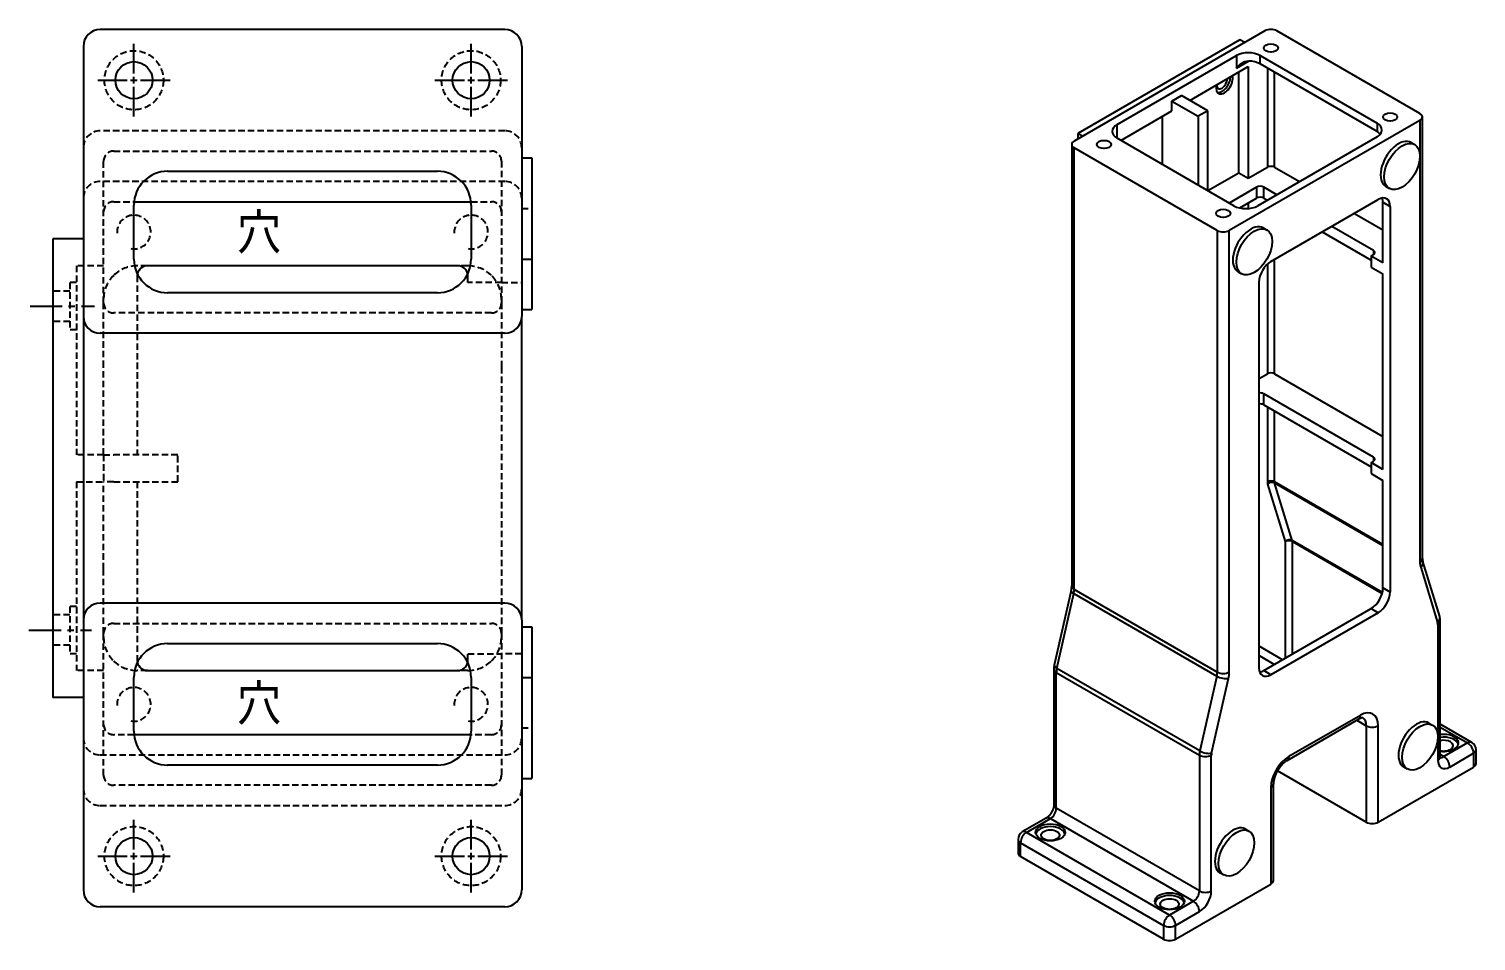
# Model space of a CAD drawing. Header units: millimetres. Extents: x 946 to 5662, y 744 to 2656.
# Drawn here: x 5233 to 5662.2, y 1117 to 1387.3 of the extents above; entities that cross this region are included whole.
import ezdxf

# ---------------------------------------------------------------- set-up
doc = ezdxf.new("R2010")
doc.units = ezdxf.units.MM
doc.header["$LTSCALE"] = 0.3
doc.linetypes.add('CENTER', pattern=[50.8, 31.75, -6.35, 6.35, -6.35])
doc.linetypes.add('HIDDEN', pattern=[9.525, 6.35, -3.175])
doc.layers.add('Culumn', color=1, linetype='Continuous')
doc.styles.get("Standard").update_dxf_attribs({"font": 'romans.shx', "bigfont": 'extfont.shx'})

msp = doc.modelspace()

# ---------------------------------------------------------------- linework, layer by layer
at = {"layer": 'Culumn'}
for p, q in [((5374.15, 1387.13), (5254.15, 1387.13)), ((5599.57, 1386.76), (5543, 1354.1)), ((5645.53, 1362.27), (5603.11, 1386.76)), ((5249.15, 1382.13), (5249.15, 1302.13)), ((5379.15, 1382.13), (5379.15, 1302.13)), ((5592.15, 1384.11), (5544.06, 1356.35)), ((5593.56, 1383.29), (5592.15, 1384.11)), ((5555.73, 1359), (5591.09, 1379.41)), ((5591.09, 1379.41), (5591.09, 1375.74)), ((5591.09, 1375.74), (5594.67, 1377.81)), ((5598.16, 1379.41), (5632.81, 1359.41)), ((5598.16, 1376.96), (5598.16, 1379.41)), ((5577.3, 1366.15), (5594.62, 1376.15)), ((5591.79, 1344.71), (5591.79, 1374.52)), ((5594.62, 1376.15), (5594.62, 1343.08)), ((5632.81, 1356.96), (5598.16, 1376.96)), ((5600.28, 1375.74), (5600.28, 1346.35)), ((5602.4, 1346.35), (5602.4, 1374.52)), ((5572, 1365.94), (5574.82, 1367.57)), ((5572, 1363.08), (5572, 1365.94)), ((5572, 1365.94), (5579.77, 1361.45)), ((5582.6, 1363.08), (5574.82, 1367.57)), ((5556.79, 1354.31), (5572, 1363.08)), ((5569.17, 1347.16), (5569.17, 1361.45)), ((5582.6, 1363.08), (5579.77, 1361.45)), ((5579.77, 1361.45), (5579.77, 1341.04)), ((5582.6, 1339.41), (5582.6, 1363.08)), ((5646.27, 1230.39), (5646.27, 1361.25)), ((5544.06, 1356.35), (5544.06, 1354.72)), ((5545.48, 1355.53), (5544.06, 1356.35)), ((5555.73, 1355.33), (5555.73, 1359)), ((5645.53, 1360.23), (5588.97, 1327.57)), ((5632.81, 1359.41), (5632.81, 1356.96)), ((5645.53, 1360.23), (5645.53, 1229.37)), ((5542.27, 1353.08), (5542.27, 1222.23)), ((5543, 1221.2), (5543, 1352.06)), ((5585.43, 1327.57), (5543, 1352.06)), ((5555.4, 1355.13), (5555.73, 1355.33)), ((5590.38, 1334.92), (5555.73, 1354.92)), ((5632.81, 1355.33), (5597.45, 1334.92)), ((5642.92, 1353.66), (5643.98, 1353.05)), ((5379.15, 1349.13), (5382.15, 1349.13)), ((5382.15, 1349.13), (5382.15, 1319.13)), ((5274.15, 1345.13), (5354.15, 1345.13)), ((5582.6, 1339.41), (5591.79, 1344.71)), ((5591.79, 1344.71), (5594.62, 1343.08)), ((5594.62, 1343.08), (5600.28, 1346.35)), ((5602.4, 1346.35), (5609.83, 1342.06)), ((5597.1, 1340.43), (5588.97, 1335.73)), ((5597.1, 1340.43), (5597.1, 1337.16)), ((5603.11, 1338.18), (5599.22, 1340.43)), ((5599.22, 1337.16), (5599.22, 1340.43)), ((5635.42, 1340.67), (5636.48, 1340.05)), ((5264.15, 1319.13), (5264.15, 1335.13)), ((5264.2, 1336.13), (5364.1, 1336.13)), ((5364.15, 1335.13), (5364.15, 1319.13)), ((5592.09, 1334.27), (5597.1, 1337.16)), ((5594.62, 1335.73), (5594.62, 1334.1)), ((5599.22, 1337.16), (5600.28, 1336.55)), ((5601.34, 1318.38), (5633.16, 1336.75)), ((5634.57, 1335.94), (5636.7, 1334.71)), ((5634.57, 1317.97), (5634.57, 1335.94)), ((5636.7, 1334.71), (5636.7, 1220.4)), ((5587.19, 1331.44), (5587.2, 1331.45)), ((5626.09, 1332.67), (5634.57, 1327.77)), ((5585.43, 1327.57), (5585.43, 1196.71)), ((5588.97, 1196.71), (5588.97, 1327.57)), ((5599.08, 1328.35), (5600.14, 1327.73)), ((5616.54, 1327.16), (5631.04, 1318.79)), ((5631.75, 1321.65), (5619.37, 1328.79)), ((5240.15, 1325.13), (5240.15, 1189.13)), ((5249.15, 1325.13), (5240.15, 1325.13)), ((5379.15, 1319.13), (5382.15, 1319.13)), ((5382.15, 1319.13), (5382.15, 1304.13)), ((5600.28, 1317.58), (5600.28, 1285.11)), ((5602.4, 1285.11), (5602.4, 1318.99)), ((5631.04, 1320.01), (5631.75, 1320.42)), ((5631.04, 1320.01), (5631.04, 1316.75)), ((5634.57, 1317.97), (5631.04, 1320.01)), ((5631.75, 1321.65), (5631.75, 1320.42)), ((5360.15, 1317.13), (5268.15, 1317.13)), ((5591.58, 1315.36), (5592.64, 1314.74)), ((5631.04, 1316.75), (5634.57, 1314.71)), ((5634.57, 1256.74), (5634.57, 1314.71)), ((5354.15, 1309.13), (5274.15, 1309.13)), ((5597.81, 1197.95), (5597.81, 1312.26)), ((5249.15, 1302.13), (5249.15, 1287.13)), ((5379.15, 1304.13), (5382.15, 1304.13)), ((5379.15, 1287.13), (5379.15, 1302.13)), ((5374.15, 1297.13), (5254.15, 1297.13)), ((5249.15, 1287.13), (5249.15, 1227.13)), ((5379.15, 1227.13), (5379.15, 1287.13)), ((5597.81, 1283.68), (5600.28, 1285.11)), ((5602.4, 1285.11), (5634.57, 1266.53)), ((5631.75, 1260.41), (5599.22, 1279.19)), ((5599.22, 1275.92), (5599.22, 1279.19)), ((5599.22, 1275.92), (5631.04, 1257.55)), ((5600.28, 1275.31), (5600.28, 1253.09)), ((5602.4, 1253.09), (5602.4, 1274.09)), ((5631.04, 1258.78), (5631.75, 1259.18)), ((5631.04, 1258.78), (5631.04, 1255.51)), ((5634.57, 1256.74), (5631.04, 1258.78)), ((5631.75, 1260.41), (5631.75, 1259.18)), ((5631.04, 1255.51), (5634.57, 1253.47)), ((5634.57, 1221.63), (5634.57, 1253.47)), ((5600.37, 1252.43), (5605.58, 1235.38)), ((5634.57, 1234.51), (5602.4, 1253.09)), ((5602.45, 1252.76), (5634.57, 1234.21)), ((5607.66, 1235.7), (5602.45, 1252.76)), ((5605.58, 1235.38), (5605.58, 1200.81)), ((5634.4, 1220.26), (5607.66, 1235.7)), ((5607.7, 1235.38), (5634.33, 1220)), ((5607.7, 1202.03), (5607.7, 1235.38)), ((5645.76, 1227.74), (5650.76, 1211.36)), ((5651.39, 1213.12), (5646.38, 1229.49)), ((5249.15, 1227.13), (5249.15, 1212.13)), ((5379.15, 1212.13), (5379.15, 1227.13)), ((5542.11, 1220.89), (5537.1, 1198.73)), ((5537.85, 1197.79), (5542.86, 1219.95)), ((5542.86, 1219.95), (5585.28, 1195.45)), ((5585.43, 1196.71), (5543, 1221.2)), ((5636.7, 1220.4), (5634.57, 1221.63)), ((5374.15, 1217.13), (5254.15, 1217.13)), ((5599.22, 1197.13), (5631.04, 1215.5)), ((5631.04, 1215.5), (5633.16, 1214.28)), ((5249.15, 1212.13), (5249.15, 1132.13)), ((5379.15, 1212.13), (5379.15, 1132.13)), ((5633.16, 1214.28), (5601.34, 1195.91)), ((5650.84, 1210.82), (5650.84, 1170.6)), ((5651.57, 1171.62), (5651.57, 1211.84)), ((5379.15, 1210.13), (5382.15, 1210.13)), ((5382.15, 1210.13), (5382.15, 1195.13)), ((5274.15, 1205.13), (5354.15, 1205.13)), ((5604.74, 1200.32), (5597.81, 1204.33)), ((5536.97, 1197.55), (5536.97, 1157.33)), ((5580.28, 1173.3), (5537.85, 1197.79)), ((5597.81, 1201.62), (5602.4, 1198.97)), ((5264.15, 1179.13), (5264.15, 1195.13)), ((5268.15, 1197.13), (5360.15, 1197.13)), ((5364.15, 1195.13), (5364.15, 1179.13)), ((5379.15, 1195.13), (5382.15, 1195.13)), ((5382.15, 1195.13), (5382.15, 1165.13)), ((5537.7, 1196.53), (5580.13, 1172.04)), ((5537.7, 1156.31), (5537.7, 1196.53)), ((5585.28, 1195.45), (5580.28, 1173.3)), ((5583.74, 1172.67), (5588.74, 1194.82)), ((5601.34, 1195.91), (5599.22, 1197.13)), ((5249.15, 1189.13), (5240.15, 1189.13)), ((5606.13, 1170.47), (5627.34, 1182.72)), ((5627.86, 1183.86), (5606.64, 1171.62)), ((5626.82, 1182.42), (5629.62, 1180.8)), ((5629.62, 1180.8), (5629.62, 1152.22)), ((5633.16, 1152.22), (5633.16, 1180.8)), ((5648.22, 1181.58), (5649.28, 1180.97)), ((5660.93, 1175.82), (5651.57, 1181.22)), ((5651.57, 1180.38), (5659.68, 1175.7)), ((5364.1, 1178.13), (5264.2, 1178.13)), ((5580.13, 1172.04), (5580.13, 1131.81)), ((5583.66, 1131.81), (5583.66, 1172.04)), ((5652.61, 1171.62), (5651.57, 1172.21)), ((5659.68, 1175.7), (5652.61, 1171.62)), ((5654.37, 1168.55), (5661.44, 1172.64)), ((5661.44, 1172.64), (5661.44, 1168.55)), ((5662.18, 1169.57), (5662.18, 1173.66)), ((5354.15, 1169.13), (5274.15, 1169.13)), ((5629.62, 1152.22), (5603.29, 1167.43)), ((5633.16, 1152.22), (5661.44, 1168.55)), ((5640.72, 1168.59), (5641.78, 1167.98)), ((5379.15, 1165.13), (5382.15, 1165.13)), ((5602.07, 1134.87), (5602.07, 1163.45)), ((5601.34, 1162.43), (5601.34, 1133.85)), ((5580.13, 1131.81), (5537.7, 1156.31)), ((5534.68, 1153.37), (5527.61, 1149.29)), ((5528.86, 1149.16), (5535.93, 1153.24)), ((5535.93, 1153.24), (5578.36, 1128.75)), ((5526.36, 1147.12), (5526.36, 1143.04)), ((5527.09, 1142.02), (5527.09, 1146.1)), ((5527.09, 1146.1), (5569.52, 1121.61)), ((5571.29, 1124.67), (5528.86, 1149.16)), ((5593.78, 1150.15), (5594.84, 1149.53)), ((5569.52, 1117.52), (5527.09, 1142.02)), ((5573.06, 1117.52), (5601.34, 1133.85)), ((5586.28, 1137.16), (5587.34, 1136.54)), ((5578.36, 1128.75), (5571.29, 1124.67)), ((5374.15, 1127.13), (5254.15, 1127.13)), ((5573.06, 1121.61), (5580.13, 1125.69)), ((5569.52, 1121.61), (5569.52, 1117.52)), ((5573.06, 1117.52), (5573.06, 1121.61))]:
    msp.add_line(p, q, dxfattribs=at)
at = {"layer": 'Culumn', "color": 7, "linetype": 'CENTER'}
for p, q in [((5264.15, 1374.13), (5264.15, 1382.88)), ((5364.15, 1374.13), (5364.15, 1382.88)), ((5253.4, 1372.13), (5262.15, 1372.13)), ((5263.15, 1372.13), (5265.15, 1372.13)), ((5264.15, 1371.13), (5264.15, 1373.13)), ((5264.15, 1361.38), (5264.15, 1370.13)), ((5266.15, 1372.13), (5274.9, 1372.13)), ((5353.4, 1372.13), (5362.15, 1372.13)), ((5363.15, 1372.13), (5365.15, 1372.13)), ((5364.15, 1371.13), (5364.15, 1373.13)), ((5364.15, 1361.38), (5364.15, 1370.13)), ((5366.15, 1372.13), (5374.9, 1372.13)), ((5233.34, 1305.13), (5252.5, 1305.13)), ((5233.02, 1209.13), (5251.54, 1209.13)), ((5264.15, 1144.13), (5264.15, 1152.88)), ((5364.15, 1144.13), (5364.15, 1152.88)), ((5253.4, 1142.13), (5262.15, 1142.13)), ((5263.15, 1142.13), (5265.15, 1142.13)), ((5264.15, 1141.13), (5264.15, 1143.13)), ((5266.15, 1142.13), (5274.9, 1142.13)), ((5353.4, 1142.13), (5362.15, 1142.13)), ((5363.15, 1142.13), (5365.15, 1142.13)), ((5364.15, 1141.13), (5364.15, 1143.13)), ((5366.15, 1142.13), (5374.9, 1142.13)), ((5264.15, 1131.38), (5264.15, 1140.13)), ((5364.15, 1131.38), (5364.15, 1140.13))]:
    msp.add_line(p, q, dxfattribs=at)
at = {"layer": 'Culumn', "color": 7, "linetype": 'HIDDEN'}
for p, q in [((5374.15, 1357.13), (5254.15, 1357.13)), ((5255.15, 1306.13), (5255.15, 1348.13)), ((5258.15, 1351.13), (5370.15, 1351.13)), ((5373.15, 1348.13), (5373.15, 1306.13)), ((5374.15, 1342.13), (5254.15, 1342.13)), ((5258.15, 1336.13), (5264.2, 1336.13)), ((5364.1, 1336.13), (5370.15, 1336.13)), ((5379.15, 1334.13), (5382.15, 1334.13)), ((5247.15, 1317.13), (5247.15, 1261.13)), ((5255.15, 1317.13), (5247.15, 1317.13)), ((5268.15, 1317.13), (5265.15, 1317.13)), ((5265.15, 1314.13), (5265.15, 1261.13)), ((5363.15, 1317.13), (5360.15, 1317.13)), ((5363.15, 1312.13), (5363.15, 1314.13)), ((5245.15, 1309.63), (5240.15, 1309.63)), ((5245.15, 1312.13), (5245.15, 1298.13)), ((5247.15, 1312.13), (5245.15, 1312.13)), ((5373.15, 1312.13), (5363.15, 1312.13)), ((5373.15, 1312.13), (5379.15, 1312.13)), ((5255.15, 1287.13), (5255.15, 1306.13)), ((5373.15, 1306.13), (5373.15, 1287.13)), ((5245.15, 1300.63), (5240.15, 1300.63)), ((5370.15, 1303.13), (5258.15, 1303.13)), ((5247.15, 1298.13), (5245.15, 1298.13)), ((5255.15, 1261.13), (5255.15, 1287.13)), ((5373.15, 1287.13), (5373.15, 1227.13)), ((5255.15, 1261.13), (5247.15, 1261.13)), ((5255.15, 1261.13), (5258.15, 1261.13)), ((5255.15, 1261.13), (5255.15, 1253.13)), ((5277.15, 1261.13), (5258.15, 1261.13)), ((5277.15, 1253.13), (5277.15, 1261.13)), ((5247.15, 1253.13), (5247.15, 1197.13)), ((5247.15, 1253.13), (5255.15, 1253.13)), ((5255.15, 1227.13), (5255.15, 1253.13)), ((5258.15, 1253.13), (5255.15, 1253.13)), ((5258.15, 1253.13), (5277.15, 1253.13)), ((5265.15, 1253.13), (5265.15, 1200.13)), ((5255.15, 1208.13), (5255.15, 1227.13)), ((5373.15, 1227.13), (5373.15, 1208.13)), ((5245.15, 1216.13), (5245.15, 1202.13)), ((5247.15, 1216.13), (5245.15, 1216.13)), ((5245.15, 1213.63), (5240.15, 1213.63)), ((5258.15, 1211.13), (5370.15, 1211.13)), ((5255.15, 1166.13), (5255.15, 1208.13)), ((5373.15, 1208.13), (5373.15, 1166.13)), ((5245.15, 1204.63), (5240.15, 1204.63)), ((5247.15, 1202.13), (5245.15, 1202.13)), ((5363.15, 1202.13), (5373.15, 1202.13)), ((5363.15, 1200.13), (5363.15, 1202.13)), ((5379.15, 1202.13), (5373.15, 1202.13)), ((5255.15, 1197.13), (5247.15, 1197.13)), ((5268.15, 1197.13), (5265.15, 1197.13)), ((5363.15, 1197.13), (5360.15, 1197.13)), ((5264.2, 1178.13), (5258.15, 1178.13)), ((5370.15, 1178.13), (5364.1, 1178.13)), ((5379.15, 1180.13), (5382.15, 1180.13)), ((5254.15, 1172.13), (5374.15, 1172.13)), ((5370.15, 1163.13), (5258.15, 1163.13)), ((5254.15, 1157.13), (5374.15, 1157.13))]:
    msp.add_line(p, q, dxfattribs=at)
for centre in [(5264.15, 1372.13), (5364.15, 1372.13), (5264.15, 1142.13), (5364.15, 1142.13)]:
    msp.add_circle(centre, 8.75, dxfattribs=at)
at = {"layer": 'Culumn'}
for centre in [(5264.15, 1372.13), (5364.15, 1372.13), (5264.15, 1142.13), (5364.15, 1142.13)]:
    msp.add_circle(centre, 5.5, dxfattribs=at)
for centre, radius, start, end in [((5254.15, 1382.13), 5, 90, 180), ((5374.15, 1382.13), 5, 0, 90), ((5274.15, 1335.13), 10, 90, 180), ((5354.15, 1335.13), 10, 0, 90), ((5274.15, 1319.13), 10, 180, 270), ((5354.15, 1319.13), 10, 270, 0), ((5268.15, 1314.13), 3, 90, 169.6111), ((5360.15, 1314.13), 3, 10.3889, 90), ((5254.15, 1302.13), 5, 180, 270), ((5374.15, 1302.13), 5, 270, 0), ((5649.42, 1230.33), 3.15, 178.8196, 195.3599), ((5536.13, 1222.3), 6.15, 346.7223, 359.3065), ((5254.15, 1212.13), 5, 90, 180), ((5374.15, 1212.13), 5, 0, 90), ((5647.22, 1211.87), 4.35, 359.6686, 16.6707), ((5274.15, 1195.13), 10, 90, 180), ((5354.15, 1195.13), 10, 0, 90), ((5268.15, 1200.13), 3, 190.3889, 270), ((5360.15, 1200.13), 3, 270, 349.6111), ((5542.33, 1197.53), 5.37, 167.0458, 179.7594), ((5274.15, 1179.13), 10, 180, 270), ((5354.15, 1179.13), 10, 270, 0), ((5652.77, 1171.57), 1.2, 177.6983, 195.9286), ((5659.68, 1173.66), 2.5, 0, 60), ((5528.86, 1147.12), 2.5, 120, 180), ((5254.15, 1132.13), 5, 180, 270), ((5374.15, 1132.13), 5, 270, 0)]:
    msp.add_arc(centre, radius, start, end, dxfattribs=at)
at = {"layer": 'Culumn', "color": 7, "linetype": 'HIDDEN'}
for centre, radius, start, end in [((5254.15, 1352.13), 5, 90, 180), ((5374.15, 1352.13), 5, 0, 90), ((5258.15, 1348.13), 3, 90, 180), ((5370.15, 1348.13), 3, 0, 90), ((5254.15, 1337.13), 5, 90, 180), ((5374.15, 1337.13), 5, 0, 90), ((5258.15, 1333.13), 3, 90, 180), ((5370.15, 1333.13), 3, 0, 90), ((5264.15, 1327.13), 5, 260, 190), ((5364.15, 1327.13), 5, 260, 190), ((5265.15, 1307.13), 10, 134.427, 180), ((5265.15, 1307.13), 10, 90, 134.427), ((5268.15, 1314.13), 3, 169.6111, 180), ((5360.15, 1314.13), 3, 0, 10.3889), ((5363.15, 1307.13), 10, 45.573, 90), ((5363.15, 1307.13), 10, 0, 45.573), ((5258.15, 1306.13), 3, 180, 270), ((5370.15, 1306.13), 3, 270, 0), ((5258.15, 1208.13), 3, 90, 180), ((5370.15, 1208.13), 3, 0, 90), ((5265.15, 1207.13), 10, 180, 225.573), ((5363.15, 1207.13), 10, 314.427, 0), ((5265.15, 1207.13), 10, 225.573, 270), ((5268.15, 1200.13), 3, 180, 190.3889), ((5360.15, 1200.13), 3, 349.6111, 0), ((5363.15, 1207.13), 10, 270, 314.427), ((5264.15, 1187.13), 5, 260, 190), ((5364.15, 1187.13), 5, 260, 190), ((5258.15, 1181.13), 3, 180, 270), ((5370.15, 1181.13), 3, 270, 0), ((5254.15, 1177.13), 5, 180, 270), ((5374.15, 1177.13), 5, 270, 0), ((5258.15, 1166.13), 3, 180, 270), ((5370.15, 1166.13), 3, 270, 0), ((5254.15, 1162.13), 5, 180, 270), ((5374.15, 1162.13), 5, 270, 0)]:
    msp.add_arc(centre, radius, start, end, dxfattribs=at)
at = {"layer": 'Culumn'}
for centre, major_axis, ratio, start_param, end_param in [((5601.34, 1385.74), (2.5, 0), 0.57735, 0.785398, 2.356194), ((5601.34, 1381.66), (2.12, 0), 0.57735, 0.785398, 7.068583), ((5594.62, 1377.37), (5, 0), 0.57735, 0.785398, 2.356194), ((5594.62, 1374.92), (5, 0), 0.57735, 0.785398, 1.560796), ((5601.34, 1379.21), (2.13, 0), 0.57735, 1.511939, 1.629654), ((5587.55, 1371.25), (1.75, 3.03), 0.57735, 2.066443, 5.787539), ((5586.84, 1371.66), (1.12, 1.95), 0.57735, 2.356194, 3.926991), ((5586.84, 1371.66), (1.75, 3.03), 0.57735, 3.345023, 5.497787), ((5586.84, 1371.66), (1.12, 1.95), 0.57735, 3.926991, 5.497787), ((5636.7, 1361.25), (2.12, 0), 0.57735, 0.785398, 7.068583), ((5643.77, 1361.25), (2.5, 0), 0.57735, 5.497787, 7.068583), ((5559.27, 1356.96), (5, 0), 0.57735, 2.356194, 3.926991), ((5629.27, 1357.37), (5, 0), 0.57735, 5.497787, 7.068583), ((5629.27, 1354.92), (5, 0), 0.57735, 0.438149, 0.785398), ((5636.7, 1358.8), (2.13, 0), 0.57735, 1.511939, 1.629654), ((5544.77, 1353.08), (2.5, 0), 0.57735, 2.356194, 3.926991), ((5551.84, 1353.08), (2.12, 0), 0.57735, 0.785398, 7.068583), ((5551.84, 1350.63), (2.13, 0), 0.57735, 1.511939, 1.629654), ((5639.17, 1347.16), (3.75, 6.5), 0.57735, 0, 3.141593), ((5640.23, 1346.55), (3.75, 6.5), 0.57735, 2.356194490192518, 8.639379797372104), ((5601.34, 1345.73), (1.5, 0), 0.57735, 0.785398, 2.356194), ((5598.16, 1339.81), (1.5, 0), 0.57735, 0.785398, 2.356194), ((5593.92, 1336.96), (5, 0), 0.57735, 3.926991, 5.497787), ((5598.16, 1336.55), (1.5, 0), 0.57735, 0.785398, 2.356194), ((5633.16, 1332.67), (2.5, 4.33), 0.57735, 5.497787, 7.068583), ((5631.04, 1333.89), (2.5, 4.33), 0.57735, 5.497787, 5.845036), ((5587.2, 1332.67), (2.12, 0), 0.57735, 0.785398, 7.068583), ((5587.2, 1330.22), (2.13, 0), 0.57735, 1.511939, 1.629654), ((5587.2, 1328.59), (2.5, 0), 0.57735, 3.926991, 5.497787), ((5595.33, 1321.85), (3.75, 6.5), 0.57735, 0, 3.141593), ((5596.39, 1321.24), (3.75, 6.5), 0.57735, 2.356194490192518, 8.639379797372104), ((5601.34, 1314.3), (2.5, 4.33), 0.57735, 0.785398, 2.356194), ((5630.69, 1321.03), (1.5, 0), 0.57735, 5.497787, 7.068583), ((5601.34, 1284.5), (1.5, 0), 0.57735, 0.785398, 2.356194), ((5598.16, 1278.58), (1.5, 0), 0.57735, 0.785398, 1.808737), ((5598.16, 1275.31), (1.5, 0), 0.57735, 0.785398, 1.808737), ((5630.69, 1259.8), (1.5, 0), 0.57735, 5.497787, 7.068583), ((5601.34, 1252.47), (1.5, 0), 0.57735, 0.785398, 2.356194), ((5602.4, 1254.31), (1.5, 2.6), 0.57735, 2.356194, 2.647651), ((5601.43, 1251.82), (1.43, 0.44), 0.718902, 0.590637, 2.161433), ((5603.46, 1253.7), (0.75, 1.3), 0.57735, 2.356194, 2.647651), ((5606.64, 1234.76), (1.43, 0.44), 0.718902, 0.590637, 2.161433), ((5606.64, 1234.76), (1.5, 0), 0.57735, 0.785398, 2.356194), ((5606.64, 1234.76), (0.75, 1.3), 0.57735, 5.497787, 5.789244), ((5643.77, 1230.39), (2.5, 0), 0.57735, 5.497787, 6.283185), ((5650.84, 1232.43), (3.75, 6.5), 0.57735, 2.356194, 2.647651), ((5643.99, 1228.76), (2.39, 0.73), 0.718902, 5.303026, 6.283185), ((5544.55, 1220.34), (-2.44, 0.55), 0.387101, 0, 0.894168), ((5544.77, 1222.23), (2.5, 0), 0.57735, 3.141593, 3.926991), ((5539.47, 1219.16), (2.5, 4.33), 0.57735, 5.20633, 5.497787), ((5631.04, 1219.58), (2.5, 4.33), 0.57735, 3.926991, 5.497787), ((5633.16, 1218.36), (2.5, 4.33), 0.57735, 3.926991, 5.497787), ((5649, 1212.38), (2.39, 0.73), 0.718902, 5.303026, 6.283185), ((5649.07, 1209.8), (1.25, 2.17), 0.57735, 5.497787, 5.789244), ((5649.07, 1211.84), (2.5, 0), 0.57735, 5.497787, 6.283185), ((5539.47, 1197.55), (2.5, 0), 0.57735, 3.141593, 3.926991), ((5539.54, 1198.18), (-2.44, 0.55), 0.387101, 0, 0.894168), ((5541.24, 1198.57), (2.5, 4.33), 0.57735, 2.064738, 2.356194), ((5601.34, 1199.99), (2.5, 4.33), 0.57735, 2.356194, 3.926991), ((5581.9, 1194.67), (2.5, 4.33), 0.57735, 5.20633, 5.497787), ((5586.97, 1195.84), (-2.44, 0.55), 0.387101, 0.894168, 2.464964), ((5587.2, 1197.73), (2.5, 0), 0.57735, 3.926991, 5.497787), ((5583.66, 1193.65), (3.75, 6.5), 0.57735, 5.20633, 5.497787), ((5599.22, 1201.21), (2.5, 4.33), 0.57735, 3.579742, 3.926991), ((5627.86, 1177.74), (3.75, 6.5), 0.57735, 5.497787, 7.068583), ((5626.09, 1184.88), (-1.25, 2.17), 0.57735, 3.141593, 3.926991), ((5626.09, 1178.76), (2.5, 4.33), 0.57735, 5.497787, 6.283185), ((5631.39, 1181.82), (2.5, 0), 0.57735, 3.926991, 5.497787), ((5644.47, 1175.09), (3.75, 6.5), 0.57735, 0, 3.141593), ((5645.53, 1174.47), (3.75, 6.5), 0.57735, 2.356194490192518, 8.639379797372104), ((5652.61, 1175.7), (4.37, 0), 0.57735, 4.473428, 8.092943), ((5652.61, 1174.88), (4.38, 0), 0.57735, 0.162336, 1.809758), ((5652.61, 1174.88), (2.75, 0), 0.57735, 0.785398, 1.956874), ((5652.61, 1174.88), (2.75, 0), 0.57735, 4.326311, 7.068583), ((5659.68, 1173.66), (1.25, 2.17), 0.57735, 0, 0.785398), ((5583.66, 1174.08), (2.5, 4.33), 0.57735, 2.064738, 2.356194), ((5581.9, 1173.06), (2.5, 0), 0.57735, 3.926991, 5.497787), ((5581.97, 1173.69), (-2.44, 0.55), 0.387101, 0.894168, 2.464964), ((5585.43, 1173.06), (1.25, 2.17), 0.57735, 2.064738, 2.356194), ((5606.64, 1165.49), (3.75, 6.5), 0.57735, 0.785398, 2.356194), ((5604.88, 1172.64), (-1.25, 2.17), 0.57735, 3.141593, 3.926991), ((5649.07, 1171.62), (2.5, 0), 0.57735, 5.497787, 6.283185), ((5652.61, 1173.66), (1.25, 2.17), 0.57735, 3.309498, 3.926991), ((5652.61, 1169.57), (-1.25, 2.17), 0.57735, 3.926991, 5.497787), ((5659.68, 1173.66), (-1.25, 2.17), 0.57735, 3.926991, 5.497787), ((5659.68, 1173.66), (2.5, 0), 0.57735, 5.497787, 6.283185), ((5654.37, 1172.64), (2.5, 4.33), 0.57735, 2.356194, 3.926991), ((5659.68, 1169.57), (2.5, 0), 0.57735, 5.497787, 6.283185), ((5599.57, 1163.45), (2.5, 0), 0.57735, 5.497787, 6.283185), ((5535.93, 1155.29), (1.25, 2.17), 0.57735, 3.926991, 5.497787), ((5539.47, 1157.33), (2.5, 0), 0.57735, 3.141593, 3.926991), ((5535.93, 1149.16), (4.38, 0), 0.57735, 0.785398, 7.068583), ((5535.93, 1148.35), (4.38, 0), 0.57735, 0.162336, 2.979256), ((5535.93, 1151.2), (-1.25, 2.17), 0.57735, 5.497787, 6.283185), ((5590.03, 1143.65), (3.75, 6.5), 0.57735, 0, 3.141593), ((5591.09, 1143.04), (3.75, 6.5), 0.57735, 2.356194490192518, 8.639379797372104), ((5631.39, 1153.24), (2.5, 0), 0.57735, 3.926991, 5.497787), ((5528.86, 1147.12), (2.5, 0), 0.57735, 3.141593, 3.926991), ((5528.86, 1147.12), (1.25, 2.17), 0.57735, 0.785398, 2.356194), ((5528.86, 1147.12), (-1.25, 2.17), 0.57735, 5.497787, 6.283185), ((5535.93, 1148.35), (2.75, 0), 0.57735, 3.926991, 10.210176), ((5528.86, 1143.04), (2.5, 0), 0.57735, 3.141593, 3.926991), ((5599.57, 1134.87), (2.5, 0), 0.57735, 5.497787, 6.283185), ((5571.29, 1128.75), (4.38, 0), 0.57735, 0.785398, 7.068583), ((5571.29, 1127.93), (4.38, 0), 0.57735, 0.162336, 2.979256), ((5571.29, 1127.93), (2.75, 0), 0.57735, 3.926991, 10.210176), ((5578.36, 1130.79), (1.25, 2.17), 0.57735, 3.926991, 5.497787), ((5578.36, 1126.71), (-1.25, 2.17), 0.57735, 3.926991, 5.497787), ((5580.13, 1129.77), (2.5, 4.33), 0.57735, 3.926991, 5.497787), ((5581.9, 1132.83), (2.5, 0), 0.57735, 3.926991, 5.497787), ((5571.29, 1122.63), (1.25, 2.17), 0.57735, 0.785398, 2.356194), ((5571.29, 1122.63), (-1.25, 2.17), 0.57735, 3.926991, 5.497787), ((5571.29, 1122.63), (2.5, 0), 0.57735, 3.926991, 5.497787), ((5571.29, 1118.54), (2.5, 0), 0.57735, 3.926991, 5.497787)]:
    msp.add_ellipse(centre, major_axis=major_axis, ratio=ratio, start_param=start_param, end_param=end_param, dxfattribs=at)
for points, degree, knots in [([(5591.09, 1375.74), (5591.3, 1376), (5591.55, 1376.26), (5592.09, 1376.75), (5592.38, 1376.97), (5592.99, 1377.36), (5593.31, 1377.52), (5593.81, 1377.69), (5593.98, 1377.73), (5594.33, 1377.79), (5594.5, 1377.81), (5594.67, 1377.81)], 3, [0, 0, 0, 0, 2.0954, 2.0954, 4.1908, 4.1908, 6.2862, 6.2862, 7.3339, 7.3339, 8.3816, 8.3816, 8.3816, 8.3816]), ([(5628.59, 1183.09), (5628.57, 1183.1), (5628.57, 1183.1), (5628.56, 1183.1), (5628.54, 1183.1), (5628.53, 1183.1), (5628.51, 1183.1), (5628.49, 1183.11), (5628.47, 1183.11), (5628.45, 1183.11), (5628.42, 1183.11), (5628.39, 1183.1), (5628.37, 1183.1), (5628.33, 1183.1), (5628.3, 1183.09), (5628.26, 1183.09), (5628.22, 1183.08), (5628.19, 1183.07), (5628.15, 1183.06), (5628.11, 1183.05), (5628.07, 1183.04), (5628.02, 1183.03), (5627.98, 1183.01), (5627.93, 1183), (5627.89, 1182.98), (5627.84, 1182.96), (5627.79, 1182.94), (5627.73, 1182.92), (5627.68, 1182.9), (5627.63, 1182.87), (5627.57, 1182.84), (5627.51, 1182.81), (5627.46, 1182.78), (5627.4, 1182.75), (5627.34, 1182.72)], 1, [3.9269908, 3.9269908, 4.0840704, 4.1065104, 4.1289503, 4.1513903, 4.1738302, 4.1962702, 4.2187101, 4.2411501, 4.260785, 4.28042, 4.3000549, 4.3196899, 4.3393249, 4.3589598, 4.3785948, 4.3982297, 4.415683, 4.4331363, 4.4505896, 4.4680429, 4.4854962, 4.5029495, 4.5204028, 4.5378561, 4.5553093, 4.5727626, 4.5902159, 4.6076692, 4.6251225, 4.6425758, 4.6600291, 4.6774824, 4.6949357, 4.712389, 4.712389]), ([(5606.13, 1170.47), (5606.07, 1170.44), (5606, 1170.4), (5605.94, 1170.36), (5605.88, 1170.32), (5605.81, 1170.27), (5605.75, 1170.23), (5605.68, 1170.18), (5605.62, 1170.14), (5605.55, 1170.09), (5605.49, 1170.04), (5605.42, 1169.98), (5605.35, 1169.93), (5605.29, 1169.87), (5605.22, 1169.81), (5605.15, 1169.75), (5605.08, 1169.69), (5605, 1169.62), (5604.93, 1169.55), (5604.86, 1169.48), (5604.79, 1169.41), (5604.72, 1169.34), (5604.65, 1169.27), (5604.58, 1169.19), (5604.51, 1169.11), (5604.44, 1169.03), (5604.37, 1168.95), (5604.3, 1168.87), (5604.23, 1168.79), (5604.17, 1168.71), (5604.1, 1168.63), (5604.03, 1168.54), (5603.97, 1168.46), (5603.91, 1168.37), (5603.84, 1168.29), (5603.78, 1168.2), (5603.72, 1168.11), (5603.66, 1168.02), (5603.6, 1167.93), (5603.54, 1167.84), (5603.48, 1167.74), (5603.42, 1167.65), (5603.37, 1167.56), (5603.31, 1167.46), (5603.26, 1167.37), (5603.2, 1167.27), (5603.15, 1167.17), (5603.1, 1167.08), (5603.05, 1166.98), (5603, 1166.88), (5602.95, 1166.78), (5602.9, 1166.68), (5602.85, 1166.58), (5602.81, 1166.48), (5602.76, 1166.38), (5602.72, 1166.28), (5602.68, 1166.18), (5602.64, 1166.08), (5602.6, 1165.98), (5602.56, 1165.89), (5602.53, 1165.79), (5602.49, 1165.69), (5602.46, 1165.59), (5602.43, 1165.5), (5602.4, 1165.4), (5602.37, 1165.31), (5602.34, 1165.21), (5602.32, 1165.11), (5602.29, 1165.02), (5602.27, 1164.93), (5602.25, 1164.83), (5602.22, 1164.74), (5602.21, 1164.65), (5602.19, 1164.56), (5602.17, 1164.47), (5602.16, 1164.39), (5602.14, 1164.3), (5602.13, 1164.22), (5602.12, 1164.14), (5602.11, 1164.06), (5602.1, 1163.97), (5602.09, 1163.9), (5602.09, 1163.82), (5602.08, 1163.74), (5602.08, 1163.67), (5602.08, 1163.59), (5602.07, 1163.52), (5602.07, 1163.45)], 1, [4.712389, 4.712389, 4.730041, 4.747693, 4.765345, 4.782997, 4.800648, 4.8183, 4.835952, 4.853604, 4.871256, 4.888908, 4.90656, 4.924212, 4.941864, 4.959515, 4.978121, 4.996727, 5.015333, 5.033939, 5.052545, 5.071151, 5.089757, 5.108363, 5.126969, 5.145575, 5.16418, 5.182786, 5.201392, 5.219998, 5.238061, 5.256125, 5.274188, 5.292251, 5.310314, 5.328378, 5.346441, 5.364504, 5.382567, 5.400631, 5.418694, 5.436757, 5.454821, 5.472884, 5.490947, 5.50927, 5.527592, 5.545915, 5.564237, 5.58256, 5.600883, 5.619205, 5.637528, 5.65585, 5.674173, 5.692496, 5.710818, 5.729141, 5.747463, 5.765786, 5.783867, 5.801948, 5.82003, 5.838111, 5.856192, 5.874273, 5.892354, 5.910436, 5.928517, 5.946598, 5.964679, 5.98276, 6.000842, 6.018923, 6.037004, 6.054588, 6.072173, 6.089757, 6.107342, 6.124926, 6.14251, 6.160095, 6.177679, 6.195263, 6.212848, 6.230432, 6.248017, 6.265601, 6.283185, 6.283185]), ([(5536.97, 1157.33), (5536.97, 1157.29), (5536.97, 1157.24), (5536.97, 1157.2), (5536.96, 1157.15), (5536.96, 1157.11), (5536.95, 1157.06), (5536.95, 1157.01), (5536.94, 1156.96), (5536.94, 1156.91), (5536.93, 1156.85), (5536.92, 1156.79), (5536.9, 1156.73), (5536.89, 1156.67), (5536.88, 1156.61), (5536.86, 1156.54), (5536.85, 1156.48), (5536.83, 1156.41), (5536.81, 1156.34), (5536.79, 1156.28), (5536.77, 1156.21), (5536.75, 1156.14), (5536.72, 1156.07), (5536.7, 1156.01), (5536.67, 1155.94), (5536.65, 1155.87), (5536.62, 1155.8), (5536.59, 1155.73), (5536.56, 1155.66), (5536.53, 1155.59), (5536.5, 1155.52), (5536.46, 1155.46), (5536.43, 1155.38), (5536.39, 1155.31), (5536.35, 1155.24), (5536.31, 1155.17), (5536.27, 1155.1), (5536.23, 1155.03), (5536.19, 1154.97), (5536.15, 1154.9), (5536.11, 1154.83), (5536.06, 1154.76), (5536.02, 1154.7), (5535.97, 1154.63), (5535.93, 1154.57), (5535.88, 1154.51), (5535.84, 1154.44), (5535.79, 1154.38), (5535.74, 1154.32), (5535.69, 1154.27), (5535.65, 1154.21), (5535.6, 1154.15), (5535.55, 1154.1), (5535.5, 1154.04), (5535.45, 1154), (5535.41, 1153.95), (5535.36, 1153.9), (5535.31, 1153.86), (5535.27, 1153.81), (5535.22, 1153.77), (5535.17, 1153.73), (5535.13, 1153.69), (5535.08, 1153.65), (5535.04, 1153.61), (5535, 1153.58), (5534.95, 1153.55), (5534.91, 1153.52), (5534.87, 1153.49), (5534.83, 1153.46), (5534.79, 1153.44), (5534.76, 1153.41), (5534.72, 1153.39), (5534.68, 1153.37)], 1, [3.141593, 3.141593, 3.162265, 3.182937, 3.20361, 3.224282, 3.244954, 3.265627, 3.286299, 3.306972, 3.327644, 3.348316, 3.370662, 3.393009, 3.415355, 3.437701, 3.460047, 3.482393, 3.504739, 3.527085, 3.549432, 3.571778, 3.59351, 3.615242, 3.636975, 3.658707, 3.680439, 3.702171, 3.723903, 3.745636, 3.767368, 3.7891, 3.810832, 3.833376, 3.855919, 3.878462, 3.901005, 3.923548, 3.946091, 3.968634, 3.991177, 4.01372, 4.036264, 4.058807, 4.081322, 4.103837, 4.126352, 4.148867, 4.171381, 4.193896, 4.216411, 4.238926, 4.261441, 4.283956, 4.306471, 4.328077, 4.349683, 4.371289, 4.392894, 4.4145, 4.436106, 4.457712, 4.479318, 4.500924, 4.522529, 4.544135, 4.565167, 4.586199, 4.60723, 4.628262, 4.649294, 4.670326, 4.691357, 4.712389, 4.712389])]:
    msp.add_open_spline(points, degree=degree, knots=knots, dxfattribs=at)
msp.add_open_spline([(5555.15, 1355.32), (5555.32, 1355.34), (5555.52, 1355.34), (5555.73, 1355.33)], degree=3, dxfattribs=at)

# ---------------------------------------------------------------- texts
at = {"layer": 'Culumn', "color": 7, "linetype": 'Continuous'}
for p in [(5294.63, 1320.74), (5294.63, 1181.1)]:
    msp.add_text('穴', height=12, dxfattribs=at).set_placement(p)

doc.saveas('drawing.dxf')
